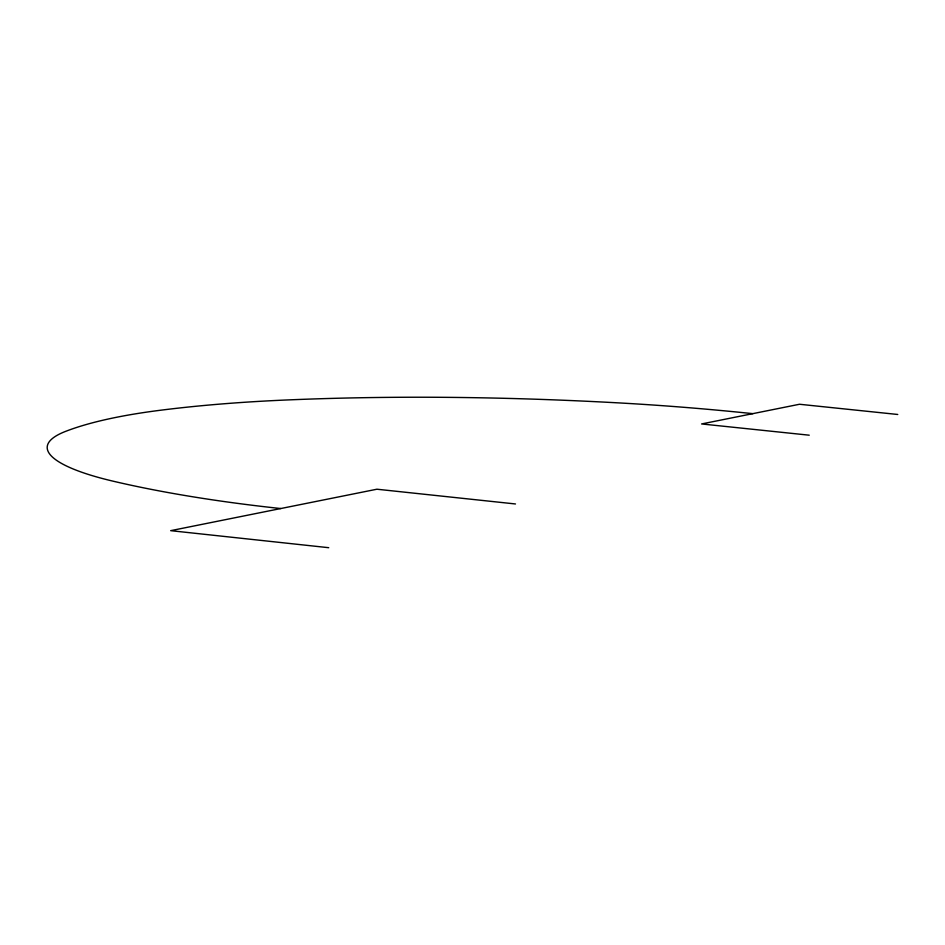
<?xml version="1.0" encoding="UTF-8"?>
<svg xmlns="http://www.w3.org/2000/svg" width="945" height="945" viewBox="0 0 945 945"><rect width="100%" height="100%" fill="white"/><g stroke="black" fill="none" stroke-linecap="round" stroke-linejoin="round"><path stroke-width="1.42" d="M897.75 414.477L799.505 404.259L701.592 423.951L809.239 435.196M515.486 503.968L376.913 489.215L170.679 530.665L328.718 547.698M752.822 413.65A690.665 163.237 7.1 0 0 616.022 402.747A1546.374 509.969 10.2 0 0 287.705 399.936A718.46 179.349 6 0 0 160.331 410.26A411.559 91.299 4.5 0 0 65.618 431.369A191.587 39.891 3.2 0 0 112.963 481.147A368.963 72.269 4.1 0 0 280.748 508.54"/></g></svg>
